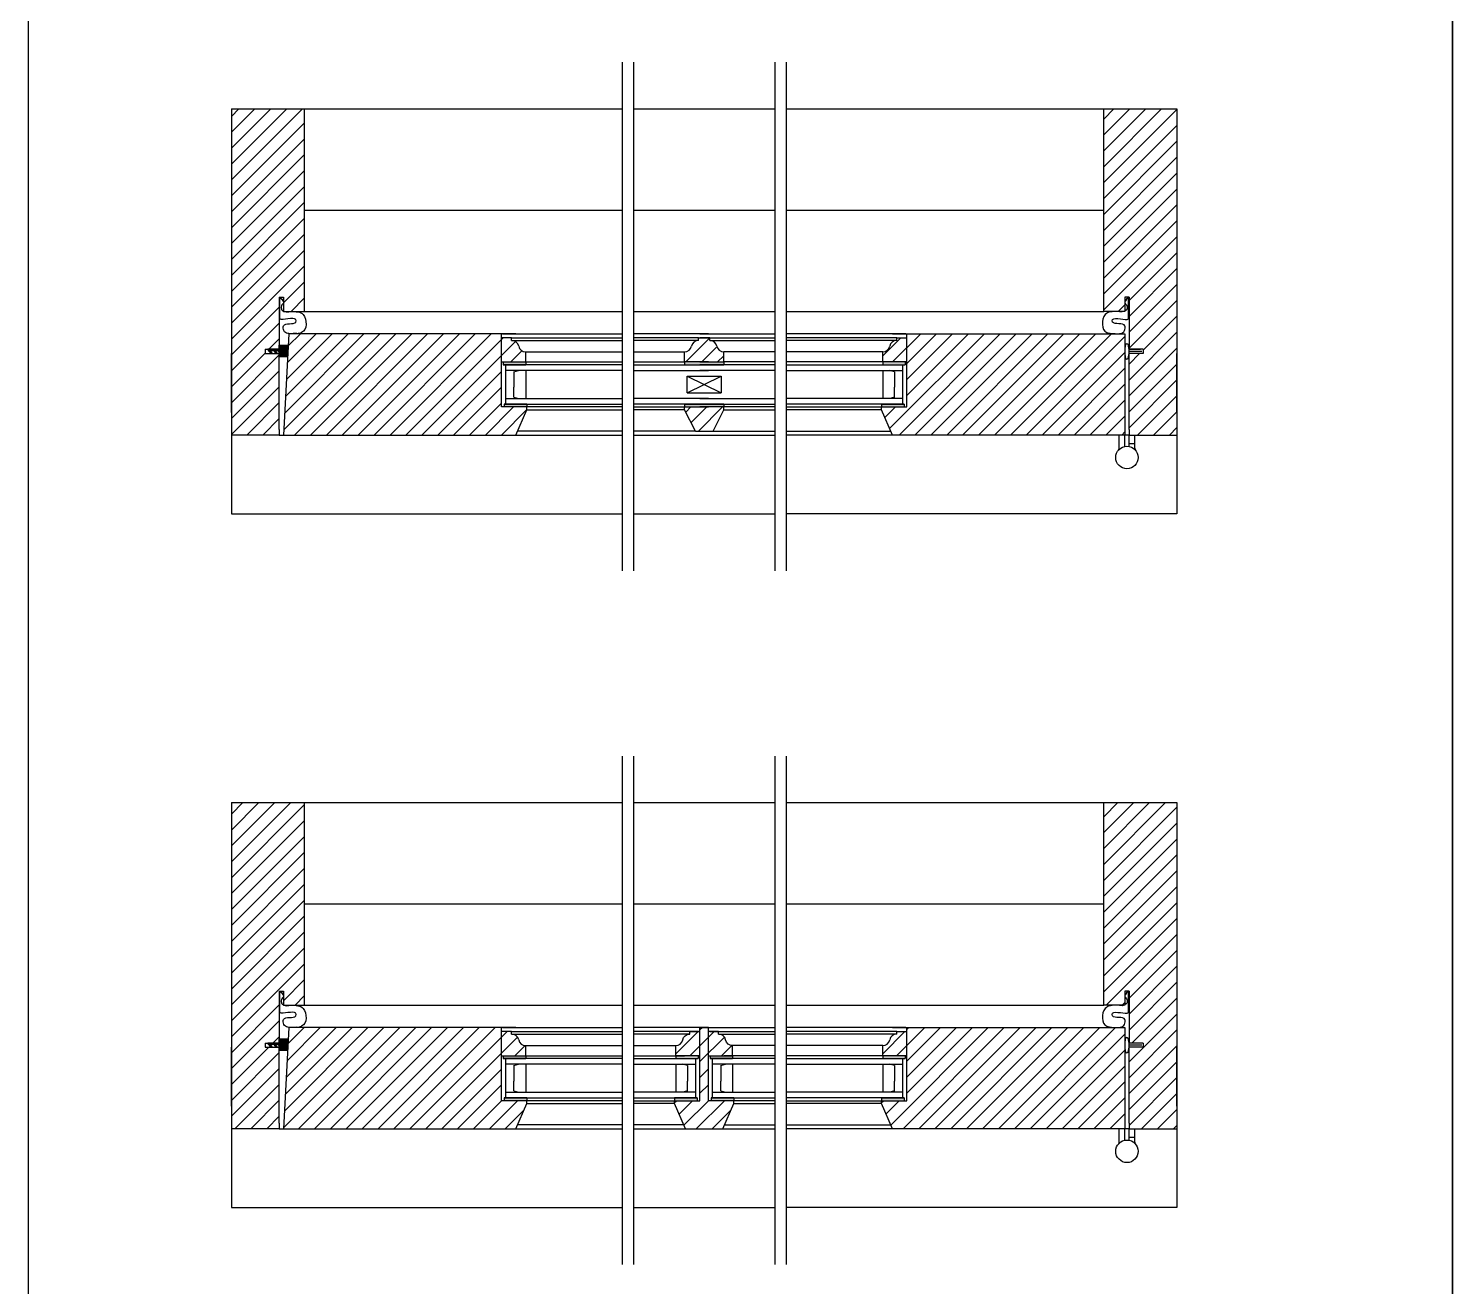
# Model space of a CAD drawing. Header units: inches. Extents: x 1985 to 11287, y 379 to 4336.
# Drawn here: x 7654.1 to 7685.75, y 4145.85 to 4173.81 of the extents above; entities that cross this region are included whole.
import ezdxf

# ---------------------------------------------------------------- set-up
doc = ezdxf.new("R2010")
doc.units = ezdxf.units.IN
doc.header["$MEASUREMENT"] = 0
for name, color, linetype in [('glass 99', 6, 'CONTINUOUS'), ('glazing tape 99', 7, 'CONTINUOUS'), ('hardware 99', 94, 'CONTINUOUS'), ('hatch 99', 1, 'CONTINUOUS'), ('separation 99', 3, 'CONTINUOUS'), ('weatherstripping 99', 5, 'CONTINUOUS'), ('wood detail 99', 7, 'CONTINUOUS')]:
    doc.layers.add(name, color=color, linetype=linetype)
pattern_1 = [(45, (3406.83658, -266.59474), (-0.176776695, 0.176776695), [])]
pattern_2 = [(45, (3374.86246, -262.81178), (-0.176776695, 0.176776695), [])]

msp = doc.modelspace()

# ---------------------------------------------------------------- hatches: boundary and pattern name
at = {"layer": 'glazing tape 99'}
h = msp.add_hatch(color=7, dxfattribs=at)
h.paths.add_polyline_path([(7665.153031, 4166.400045), (7664.653031, 4166.400045), (7664.653031, 4166.337545), (7665.153031, 4166.337545)])
h.paths.add_polyline_path([(7665.176531, 4165.462545), (7664.676531, 4165.462545), (7664.676531, 4165.400045), (7665.176531, 4165.400045)])
h.paths.add_polyline_path([(7669.557471, 4165.462545), (7669.021756, 4165.462545), (7668.682471, 4165.462545), (7668.682471, 4165.400045), (7669.218185, 4165.400045), (7669.557471, 4165.400045)])
h.paths.add_polyline_path([(7669.557471, 4166.400045), (7669.021756, 4166.400045), (7668.682471, 4166.400045), (7668.682471, 4166.337545), (7669.218185, 4166.337545), (7669.557471, 4166.337545)])
h = msp.add_hatch(color=7, dxfattribs=at)
h.paths.add_polyline_path([(7673.58691, 4166.400045), (7673.08691, 4166.400045), (7673.08691, 4166.337545), (7673.58691, 4166.337545)])
h.paths.add_polyline_path([(7673.56341, 4165.462545), (7673.06341, 4165.462545), (7673.06341, 4165.400045), (7673.56341, 4165.400045)])
h = msp.add_hatch(color=7, dxfattribs=at)
h.paths.add_polyline_path([(7665.153031, 4150.980296), (7664.653031, 4150.980296), (7664.653031, 4150.917796), (7665.153031, 4150.917796)])
h.paths.add_polyline_path([(7665.176531, 4150.042796), (7664.676531, 4150.042796), (7664.676531, 4149.980296), (7665.176531, 4149.980296)])
h = msp.add_hatch(color=7, dxfattribs=at)
h.paths.add_polyline_path([(7668.987221, 4150.980296), (7668.487221, 4150.980296), (7668.487221, 4150.917796), (7668.987221, 4150.917796)])
h.paths.add_polyline_path([(7668.963721, 4150.042796), (7668.463721, 4150.042796), (7668.463721, 4149.980296), (7668.963721, 4149.980296)])
h.paths.add_polyline_path([(7669.752721, 4150.980296), (7669.252721, 4150.980296), (7669.252721, 4150.917796), (7669.752721, 4150.917796)])
h.paths.add_polyline_path([(7669.776221, 4150.042796), (7669.276221, 4150.042796), (7669.276221, 4149.980296), (7669.776221, 4149.980296)])
h = msp.add_hatch(color=7, dxfattribs=at)
h.paths.add_polyline_path([(7673.58691, 4150.980296), (7673.08691, 4150.980296), (7673.08691, 4150.917796), (7673.58691, 4150.917796)])
h.paths.add_polyline_path([(7673.56341, 4150.042796), (7673.06341, 4150.042796), (7673.06341, 4149.980296), (7673.56341, 4149.980296)])
at = {"layer": 'hatch 99'}
h = msp.add_hatch(dxfattribs=at)
h.set_pattern_fill('ANSI31', color=256, scale=2, style=0)
h.set_pattern_definition(pattern_1)
h.paths.add_polyline_path([(7660.239047, 4172.025045), (7658.614047, 4172.025045), (7658.614047, 4164.775045), (7659.586737, 4164.775045), (7659.676558, 4164.775045), (7659.676558, 4164.900057), (7659.676558, 4166.587557), (7659.364058, 4166.587557), (7659.364058, 4166.681557), (7659.676558, 4166.681557), (7659.676558, 4167.83752), (7659.770216, 4167.83752), (7659.770216, 4167.525057), (7660.239047, 4167.525057)])
h = msp.add_hatch(dxfattribs=at)
h.set_pattern_fill('ANSI31', color=256, scale=2, style=0)
h.set_pattern_definition(pattern_1)
h.paths.add_polyline_path([(7679.625895, 4172.025045), (7678.000895, 4172.025045), (7678.000895, 4167.525057), (7678.469725, 4167.525057), (7678.469725, 4167.83752), (7678.563387, 4167.83752), (7678.563387, 4166.681557), (7678.875884, 4166.681557), (7678.875884, 4166.587557), (7678.563387, 4166.587557), (7678.563384, 4164.900057), (7678.563384, 4164.775045), (7678.563387, 4164.775045), (7679.625895, 4164.775045)])
h = msp.add_hatch(dxfattribs=at)
h.set_pattern_fill('ANSI31', color=256, scale=2, style=0)
h.set_pattern_definition(pattern_1)
h.paths.add_polyline_path([(7664.614017, 4166.400045), (7665.153031, 4166.400045), (7665.153031, 4166.626545, -0.375199902), (7664.996781, 4166.751545, 0.375199902), (7664.840531, 4166.876545), (7664.840531, 4166.939045), (7664.614017, 4166.939045)], flags=17)
h.paths.add_polyline_path([(7659.888202, 4167.025045), (7659.770285, 4164.775045), (7664.93546, 4164.775045), (7665.176531, 4165.337545), (7665.176531, 4165.400045), (7664.614017, 4165.400045), (7664.614017, 4167.025045)])
h = msp.add_hatch(dxfattribs=at)
h.set_pattern_fill('ANSI31', color=256, scale=2, style=0)
h.set_pattern_definition(pattern_1)
h.paths.add_polyline_path([(7669.401221, 4166.751545, 0.350781059), (7669.258093, 4166.876545), (7669.244971, 4166.876545), (7669.244971, 4166.939045), (7669.021756, 4166.939045), (7668.994971, 4166.939045), (7668.994971, 4166.876545), (7668.981849, 4166.876545, 0.350781059), (7668.838721, 4166.751545, -0.375199902), (7668.682471, 4166.626545), (7668.682471, 4166.400045), (7669.218185, 4166.400045), (7669.557471, 4166.400045), (7669.557471, 4166.626545, -0.375199902)])
h = msp.add_hatch(dxfattribs=at)
h.set_pattern_fill('ANSI31', color=256, scale=2, style=0)
h.set_pattern_definition(pattern_1)
h.paths.add_polyline_path([(7673.625924, 4166.400045), (7673.625924, 4166.939045), (7673.39941, 4166.939045), (7673.39941, 4166.876545), (7673.386288, 4166.876545, 0.350781059), (7673.24316, 4166.751545, -0.375199902), (7673.08691, 4166.626545), (7673.08691, 4166.400045)], flags=17)
h.paths.add_polyline_path([(7673.625924, 4167.025045), (7673.625924, 4165.400045), (7673.06341, 4165.400045), (7673.06341, 4165.337545), (7673.304481, 4164.775045), (7678.469661, 4164.775045), (7678.469661, 4167.025045)])
h = msp.add_hatch(dxfattribs=at)
h.set_pattern_fill('ANSI31', color=1, scale=2, style=0)
h.set_pattern_definition([(45, (6404.93684, 5227.54177), (-0.176776695, 0.176776695), [])])
h.paths.add_polyline_path([(7669.316399, 4164.861045), (7669.557471, 4165.337545), (7669.557471, 4165.400045), (7669.021756, 4165.400045), (7668.682471, 4165.400045), (7668.682471, 4165.337545), (7668.923542, 4164.861045)])
h = msp.add_hatch(dxfattribs=at)
h.set_pattern_fill('ANSI31', color=256, scale=2, style=0)
h.set_pattern_definition(pattern_2)
h.paths.add_polyline_path([(7658.614047, 4149.355296), (7659.676558, 4149.355296), (7659.676558, 4149.480308), (7659.676558, 4151.167808), (7659.364058, 4151.167808), (7659.364058, 4151.261808), (7659.676558, 4151.261808), (7659.676558, 4152.417772), (7659.770216, 4152.417772), (7659.770216, 4152.105308), (7660.239047, 4152.105308), (7660.239047, 4156.605296), (7658.614047, 4156.605296)])
h = msp.add_hatch(dxfattribs=at)
h.set_pattern_fill('ANSI31', color=256, scale=2, style=0)
h.set_pattern_definition(pattern_2)
h.paths.add_polyline_path([(7678.000895, 4152.105308), (7678.469725, 4152.105308), (7678.469725, 4152.417772), (7678.563387, 4152.417772), (7678.563387, 4151.261808), (7678.875884, 4151.261808), (7678.875884, 4151.167808), (7678.563387, 4151.167808), (7678.563384, 4149.480308), (7678.563384, 4149.355296), (7679.625895, 4149.355296), (7679.625895, 4156.605296), (7678.000895, 4156.605296)])
h = msp.add_hatch(dxfattribs=at)
h.set_pattern_fill('ANSI31', color=256, scale=2, style=0)
h.set_pattern_definition(pattern_2)
h.paths.add_polyline_path([(7659.888202, 4151.605296), (7659.770285, 4149.355296), (7664.93546, 4149.355296), (7665.176531, 4149.917796), (7665.176531, 4149.980296), (7664.614017, 4149.980296), (7664.614017, 4151.605296)])
h.paths.add_polyline_path([(7664.614017, 4150.980296), (7665.153031, 4150.980296), (7665.153031, 4151.206796, -0.375199902), (7664.996781, 4151.331796, 0.375199902), (7664.840531, 4151.456796), (7664.840531, 4151.519296), (7664.614017, 4151.519296)], flags=17)
h = msp.add_hatch(dxfattribs=at)
h.set_pattern_fill('ANSI31', color=256, scale=2, style=0)
h.set_pattern_definition(pattern_2)
h.paths.add_polyline_path([(7669.776221, 4149.917796), (7669.776221, 4149.980296), (7669.557471, 4149.980296), (7669.213706, 4149.980296), (7669.213706, 4151.605296), (7669.026235, 4151.605296), (7669.026235, 4149.980296), (7668.463721, 4149.980296), (7668.463721, 4149.917796), (7668.704792, 4149.355296), (7669.535149, 4149.355296)])
h.paths.add_polyline_path([(7669.026235, 4151.519296), (7668.799721, 4151.519296), (7668.799721, 4151.456796), (7668.786599, 4151.456796, 0.35078106), (7668.643471, 4151.331796, -0.350781059), (7668.500343, 4151.206796), (7668.487221, 4151.206796), (7668.487221, 4150.980296), (7668.682471, 4150.980296), (7669.026235, 4150.980296)], flags=17)
h.paths.add_polyline_path([(7669.596471, 4151.331796, 0.375199902), (7669.440221, 4151.456796), (7669.440221, 4151.519296), (7669.213706, 4151.519296), (7669.213706, 4150.980296), (7669.752721, 4150.980296), (7669.752721, 4151.206796, -0.375199902)], flags=17)
h = msp.add_hatch(dxfattribs=at)
h.set_pattern_fill('ANSI31', color=256, scale=2, style=0)
h.set_pattern_definition(pattern_2)
h.paths.add_polyline_path([(7678.469661, 4149.355296), (7678.469661, 4151.605296), (7673.625924, 4151.605296), (7673.625924, 4149.980296), (7673.06341, 4149.980296), (7673.06341, 4149.917796), (7673.304481, 4149.355296)])
h.paths.add_polyline_path([(7673.625924, 4151.519296), (7673.39941, 4151.519296), (7673.39941, 4151.456796), (7673.386288, 4151.456796, 0.350781059), (7673.24316, 4151.331796, -0.350781059), (7673.100032, 4151.206796), (7673.08691, 4151.206796), (7673.08691, 4150.980296), (7673.625924, 4150.980296)], flags=17)
at = {"layer": 'weatherstripping 99', "lineweight": 30}
for points in [[(7659.707558, 4166.525057), (7659.676585, 4166.525057), (7659.676566, 4166.620578), (7659.642976, 4166.650305), (7659.583183, 4166.650305), (7659.626719, 4166.588056), (7659.598422, 4166.588056), (7659.554886, 4166.650305), (7659.475997, 4166.650305), (7659.519533, 4166.588057), (7659.491236, 4166.588057), (7659.424712, 4166.666805), (7659.424712, 4166.681557), (7659.676554, 4166.681557), (7659.676536, 4166.775057), (7659.707558, 4166.775057)], [(7659.707554, 4151.105308), (7659.676581, 4151.105308), (7659.676563, 4151.200829), (7659.642973, 4151.230556), (7659.583179, 4151.230556), (7659.626715, 4151.168308), (7659.598418, 4151.168308), (7659.554882, 4151.230556), (7659.475994, 4151.230556), (7659.51953, 4151.168308), (7659.491233, 4151.168308), (7659.424708, 4151.247056), (7659.424708, 4151.261809), (7659.676551, 4151.261809), (7659.676532, 4151.355308), (7659.707554, 4151.355308)]]:
    msp.add_hatch(color=5, dxfattribs=at).paths.add_polyline_path(points)
h = msp.add_hatch(dxfattribs=at)
h.set_pattern_fill('ANSI36', color=5, scale=0.125, angle=315, style=0)
h.set_pattern_definition([(0, (7847.499967, 5756.747008), (0.02734375, -0.015625), [0.0390625, -0.0078125, 0, -0.0078125])])
h.paths.add_polyline_path([(7659.861998, 4166.525057), (7659.707558, 4166.525057), (7659.707558, 4166.775057), (7659.8751, 4166.775057)])
h = msp.add_hatch(dxfattribs=at)
h.set_pattern_fill('ANSI36', color=5, scale=0.125, angle=315, style=0)
h.set_pattern_definition([(0, (7847.499964, 5741.32726), (0.02734375, -0.015625), [0.0390625, -0.0078125, 0, -0.0078125])])
h.paths.add_polyline_path([(7659.861994, 4151.105308), (7659.707554, 4151.105308), (7659.707554, 4151.355308), (7659.875096, 4151.355308)])

# ---------------------------------------------------------------- linework, layer by layer
at = {"layer": 'glass 99', "color": 6}
for p, q in [((7667.296806, 4166.337545), (7664.653031, 4166.337545)), ((7664.707717, 4165.462545), (7664.707717, 4166.337545)), ((7667.296806, 4166.212545), (7664.707717, 4166.212545)), ((7664.888651, 4166.182553), (7664.996434, 4166.212545)), ((7665.153031, 4166.212545), (7665.153031, 4165.587545)), ((7667.546806, 4166.337545), (7669.218185, 4166.337545)), ((7667.546806, 4166.212545), (7669.218185, 4166.212545)), ((7670.693135, 4166.337545), (7669.021756, 4166.337545)), ((7670.693135, 4166.212545), (7669.021756, 4166.212545)), ((7670.943135, 4166.337545), (7673.58691, 4166.337545)), ((7670.943135, 4166.212545), (7673.532224, 4166.212545)), ((7673.08691, 4166.212545), (7673.08691, 4165.587545)), ((7673.35129, 4166.182553), (7673.243508, 4166.212545)), ((7673.532224, 4165.462545), (7673.532224, 4166.337545)), ((7664.888651, 4166.182553), (7664.888651, 4165.837545)), ((7668.744971, 4165.712545), (7668.744971, 4166.087545)), ((7668.744971, 4166.087545), (7669.494971, 4166.087545)), ((7668.744971, 4165.712545), (7669.494971, 4166.087545)), ((7668.744971, 4166.087545), (7669.494971, 4165.712545)), ((7669.494971, 4166.087545), (7669.494971, 4165.712545)), ((7673.35129, 4166.182553), (7673.35129, 4165.837545)), ((7664.707717, 4165.587545), (7667.296806, 4165.587545)), ((7664.888651, 4165.617536), (7664.888651, 4165.837545)), ((7664.888651, 4165.617536), (7664.996434, 4165.587545)), ((7669.218185, 4165.587545), (7667.546806, 4165.587545)), ((7668.744971, 4165.712545), (7669.494971, 4165.712545)), ((7669.021756, 4165.587545), (7670.693135, 4165.587545)), ((7673.532224, 4165.587545), (7670.943135, 4165.587545)), ((7673.35129, 4165.617536), (7673.243508, 4165.587545)), ((7673.35129, 4165.617536), (7673.35129, 4165.837545)), ((7664.676531, 4165.462545), (7667.296806, 4165.462545)), ((7669.218185, 4165.462545), (7667.546806, 4165.462545)), ((7669.021756, 4165.462545), (7670.693135, 4165.462545)), ((7673.56341, 4165.462545), (7670.943135, 4165.462545)), ((7667.296806, 4150.917796), (7664.653031, 4150.917796)), ((7664.707717, 4150.042796), (7664.707717, 4150.917796)), ((7667.296806, 4150.792796), (7664.707717, 4150.792796)), ((7664.888651, 4150.762805), (7664.996434, 4150.792796)), ((7664.888651, 4150.762805), (7664.888651, 4150.417796)), ((7665.153031, 4150.792796), (7665.153031, 4150.167796)), ((7667.546806, 4150.917796), (7668.987221, 4150.917796)), ((7667.546806, 4150.792796), (7668.932535, 4150.792796)), ((7668.487221, 4150.792796), (7668.487221, 4150.167796)), ((7668.751601, 4150.762805), (7668.643818, 4150.792796)), ((7668.751601, 4150.762805), (7668.751601, 4150.417796)), ((7668.932535, 4150.042796), (7668.932535, 4150.917796)), ((7670.693135, 4150.917796), (7669.252721, 4150.917796)), ((7669.307406, 4150.042796), (7669.307406, 4150.917796)), ((7670.693135, 4150.792796), (7669.307406, 4150.792796)), ((7669.488341, 4150.762805), (7669.596123, 4150.792796)), ((7669.488341, 4150.762805), (7669.488341, 4150.417796)), ((7669.752721, 4150.792796), (7669.752721, 4150.167796)), ((7670.943135, 4150.917796), (7673.58691, 4150.917796)), ((7670.943135, 4150.792796), (7673.532224, 4150.792796)), ((7673.08691, 4150.792796), (7673.08691, 4150.167796)), ((7673.35129, 4150.762805), (7673.243508, 4150.792796)), ((7673.35129, 4150.762805), (7673.35129, 4150.417796)), ((7673.532224, 4150.042796), (7673.532224, 4150.917796)), ((7664.888651, 4150.197788), (7664.888651, 4150.417796)), ((7668.751601, 4150.197788), (7668.751601, 4150.417796)), ((7669.488341, 4150.197788), (7669.488341, 4150.417796)), ((7673.35129, 4150.197788), (7673.35129, 4150.417796)), ((7664.707717, 4150.167796), (7667.296806, 4150.167796)), ((7664.888651, 4150.197788), (7664.996434, 4150.167796)), ((7668.932535, 4150.167796), (7667.546806, 4150.167796)), ((7668.751601, 4150.197788), (7668.643818, 4150.167796)), ((7669.307406, 4150.167796), (7670.693135, 4150.167796)), ((7669.488341, 4150.197788), (7669.596123, 4150.167796)), ((7673.532224, 4150.167796), (7670.943135, 4150.167796)), ((7673.35129, 4150.197788), (7673.243508, 4150.167796)), ((7664.676531, 4150.042796), (7667.296806, 4150.042796)), ((7667.546806, 4150.042796), (7668.963721, 4150.042796)), ((7669.276221, 4150.042796), (7670.693135, 4150.042796)), ((7673.56341, 4150.042796), (7670.943135, 4150.042796))]:
    msp.add_line(p, q, dxfattribs=at)
at = {"layer": 'glazing tape 99', "color": 7}
for p, q in [((7664.653031, 4166.400045), (7664.653031, 4166.337545)), ((7664.653031, 4166.337545), (7665.153031, 4166.337545)), ((7665.153031, 4166.400045), (7665.153031, 4166.337545)), ((7668.682471, 4166.337545), (7669.557471, 4166.337545)), ((7673.08691, 4166.400045), (7673.08691, 4166.337545)), ((7673.08691, 4166.337545), (7673.58691, 4166.337545)), ((7673.58691, 4166.400045), (7673.58691, 4166.337545)), ((7664.653031, 4150.980296), (7664.653031, 4150.917796)), ((7664.653031, 4150.917796), (7665.153031, 4150.917796)), ((7665.153031, 4150.980296), (7665.153031, 4150.917796)), ((7668.487221, 4150.917796), (7668.987221, 4150.917796)), ((7669.252721, 4150.917796), (7669.752721, 4150.917796)), ((7673.08691, 4150.980296), (7673.08691, 4150.917796)), ((7673.08691, 4150.917796), (7673.58691, 4150.917796)), ((7673.58691, 4150.980296), (7673.58691, 4150.917796)), ((7668.963721, 4150.042796), (7668.463721, 4150.042796)), ((7669.776221, 4150.042796), (7669.276221, 4150.042796))]:
    msp.add_line(p, q, dxfattribs=at)
at = {"layer": 'glazing tape 99'}
for p, q in [((7668.682471, 4166.400045), (7668.682471, 4166.337545)), ((7669.557471, 4166.400045), (7669.557471, 4166.337545)), ((7664.676531, 4165.462545), (7664.676531, 4165.400045)), ((7665.176531, 4165.462545), (7664.676531, 4165.462545)), ((7665.176531, 4165.462545), (7665.176531, 4165.400045)), ((7668.682471, 4165.462545), (7668.682471, 4165.400045)), ((7668.682471, 4165.462545), (7669.218185, 4165.462545)), ((7669.557471, 4165.462545), (7669.021756, 4165.462545)), ((7669.557471, 4165.462545), (7669.557471, 4165.400045)), ((7673.06341, 4165.462545), (7673.06341, 4165.400045)), ((7673.06341, 4165.462545), (7673.56341, 4165.462545)), ((7673.56341, 4165.462545), (7673.56341, 4165.400045)), ((7668.487221, 4150.980296), (7668.487221, 4150.917796)), ((7668.987221, 4150.980296), (7668.987221, 4150.917796)), ((7669.252721, 4150.980296), (7669.252721, 4150.917796)), ((7669.752721, 4150.980296), (7669.752721, 4150.917796)), ((7665.176531, 4150.042796), (7664.676531, 4150.042796)), ((7664.676531, 4150.042796), (7664.676531, 4149.980296)), ((7665.176531, 4150.042796), (7665.176531, 4149.980296)), ((7668.463721, 4150.042796), (7668.463721, 4149.980296)), ((7668.963721, 4150.042796), (7668.963721, 4149.980296)), ((7669.276221, 4150.042796), (7669.276221, 4149.980296)), ((7669.776221, 4150.042796), (7669.776221, 4149.980296)), ((7673.06341, 4150.042796), (7673.56341, 4150.042796)), ((7673.06341, 4150.042796), (7673.06341, 4149.980296)), ((7673.56341, 4150.042796), (7673.56341, 4149.980296))]:
    msp.add_line(p, q, dxfattribs=at)
at = {"layer": 'hardware 99', "color": 94}
for p, q in [((7678.344661, 4164.481757), (7678.344661, 4164.775045)), ((7678.469661, 4164.520613), (7678.469661, 4164.775045)), ((7678.563387, 4164.520613), (7678.563387, 4164.775045)), ((7678.688387, 4164.481757), (7678.688387, 4164.775045)), ((7678.563387, 4164.587545), (7678.688387, 4164.587545)), ((7678.344657, 4149.062009), (7678.344657, 4149.355296)), ((7678.469657, 4149.100865), (7678.469657, 4149.355296)), ((7678.563384, 4149.100865), (7678.563384, 4149.355296)), ((7678.563384, 4149.167796), (7678.688384, 4149.167796)), ((7678.688384, 4149.062009), (7678.688384, 4149.355296))]:
    msp.add_line(p, q, dxfattribs=at)
for centre in [(7678.516524, 4164.275045), (7678.51652, 4148.855296)]:
    msp.add_circle(centre, 0.25, dxfattribs=at)
for centre, start, end in [((7678.282161, 4164.481757), 318.5871237, 0), ((7678.750887, 4164.481757), 180, 221.4128763), ((7678.282157, 4149.062009), 318.5871237, 0), ((7678.750884, 4149.062009), 180, 221.4128763)]:
    msp.add_arc(centre, 0.0625, start, end, dxfattribs=at)
at = {"layer": 'separation 99'}
for p, q in [((7685.752407, 3811.814787), (7685.752407, 4301.200203)), ((7654.101551, 4127.243757), (7654.101551, 4178.798213)), ((7685.752407, 4178.798213), (7685.752407, 4067.153526))]:
    msp.add_line(p, q, dxfattribs=at)
at = {"layer": 'weatherstripping 99', "color": 5, "lineweight": 30}
for p, q in [((7659.687518, 4167.35823), (7659.687518, 4167.832016)), ((7678.552424, 4167.35823), (7678.552424, 4167.832016)), ((7659.424712, 4166.666805), (7659.424712, 4166.681557)), ((7659.676554, 4166.681557), (7659.424712, 4166.681557)), ((7659.424712, 4166.681557), (7659.424712, 4166.666805)), ((7659.424712, 4166.666805), (7659.491236, 4166.588057)), ((7659.554886, 4166.650305), (7659.475997, 4166.650305)), ((7659.475997, 4166.650305), (7659.519533, 4166.588057)), ((7659.491236, 4166.588057), (7659.519533, 4166.588057)), ((7659.554886, 4166.650305), (7659.598422, 4166.588056)), ((7659.583183, 4166.650305), (7659.626719, 4166.588056)), ((7659.642976, 4166.650305), (7659.583183, 4166.650305)), ((7659.598422, 4166.588056), (7659.626719, 4166.588056)), ((7659.676566, 4166.620578), (7659.642976, 4166.650305)), ((7659.676536, 4166.775057), (7659.8751, 4166.775057)), ((7659.676554, 4166.681557), (7659.676536, 4166.775057)), ((7659.676585, 4166.525057), (7659.676566, 4166.620578)), ((7659.676585, 4166.525057), (7659.861998, 4166.525057)), ((7659.707558, 4166.775057), (7659.707558, 4166.525057)), ((7659.8751, 4166.775057), (7659.861998, 4166.525057)), ((7678.84648, 4166.634557), (7678.56523, 4166.634557)), ((7659.687514, 4151.938481), (7659.687514, 4152.412268)), ((7678.55242, 4151.938481), (7678.55242, 4152.412268)), ((7659.676532, 4151.355308), (7659.875096, 4151.355308)), ((7659.676551, 4151.261809), (7659.676532, 4151.355308)), ((7659.707554, 4151.355308), (7659.707554, 4151.105308)), ((7659.875096, 4151.355308), (7659.861994, 4151.105308)), ((7659.676551, 4151.261809), (7659.424708, 4151.261809)), ((7659.424708, 4151.261809), (7659.424708, 4151.247056)), ((7659.424708, 4151.247056), (7659.424708, 4151.261808)), ((7659.424708, 4151.247056), (7659.491233, 4151.168308)), ((7659.554882, 4151.230556), (7659.475994, 4151.230556)), ((7659.475994, 4151.230556), (7659.51953, 4151.168308)), ((7659.491233, 4151.168308), (7659.51953, 4151.168308)), ((7659.554882, 4151.230556), (7659.598418, 4151.168308)), ((7659.583179, 4151.230556), (7659.626715, 4151.168308)), ((7659.642973, 4151.230556), (7659.583179, 4151.230556)), ((7659.598418, 4151.168308), (7659.626715, 4151.168308)), ((7659.676563, 4151.200829), (7659.642973, 4151.230556)), ((7659.676581, 4151.105308), (7659.676563, 4151.200829)), ((7659.676581, 4151.105308), (7659.861994, 4151.105308)), ((7678.846476, 4151.214808), (7678.565226, 4151.214808))]:
    msp.add_line(p, q, dxfattribs=at)
at = {"layer": 'weatherstripping 99'}
for p, q in [((7678.56523, 4166.587557), (7678.56523, 4166.681556)), ((7678.565226, 4151.167808), (7678.565226, 4151.261808))]:
    msp.add_line(p, q, dxfattribs=at)
at = {"layer": 'weatherstripping 99', "color": 5, "lineweight": 30}
for centre, radius, start, end in [((7660.070818, 4167.308103), 0.272391, 269.6632674, 291.8468492), ((7678.169123, 4167.308103), 0.272391, 248.1531508, 270.3367326), ((7679.961814, 4166.634556), 1.490314, 175.5422349, 184.4577499), ((7678.512648, 4166.764728), 0.039346, 44.907848, 201.3716701), ((7678.048191, 4166.634554), 0.517039, 342.2128755, 17.788024), ((7678.512648, 4166.504385), 0.039346, 158.6283121, 315.0921252), ((7660.070815, 4151.888355), 0.272391, 269.6632674, 291.8468492), ((7678.169119, 4151.888355), 0.272391, 248.1531508, 270.3367326), ((7679.96181, 4151.214808), 1.490314, 175.5422349, 184.4577499), ((7678.512644, 4151.34498), 0.039346, 44.907848, 201.3716701), ((7678.048187, 4151.214806), 0.517039, 342.2128755, 17.788024), ((7678.512644, 4151.084637), 0.039346, 158.6283121, 315.0921252)]:
    msp.add_arc(centre, radius, start, end, dxfattribs=at)
for points, knots in [([(7659.687518, 4167.832016), (7659.757558, 4167.7878), (7659.794717, 4167.698347), (7659.703926, 4167.655249), (7659.743664, 4167.491165), (7659.871587, 4167.508803), (7659.943473, 4167.52338)], [0.0027567057, 0.0027567057, 0.0027567057, 0.0027567057, 0.1724869609, 0.2817822642, 0.3371391511, 0.4968128609, 0.4968128609, 0.4968128609, 0.4968128609]), ([(7678.552424, 4167.832016), (7678.482383, 4167.7878), (7678.445224, 4167.698347), (7678.536015, 4167.655249), (7678.496277, 4167.491165), (7678.368355, 4167.508803), (7678.296469, 4167.52338)], [0.0027567057, 0.0027567057, 0.0027567057, 0.0027567057, 0.1724869609, 0.2817822642, 0.3371391511, 0.4968128609, 0.4968128609, 0.4968128609, 0.4968128609]), ([(7659.943473, 4167.52338), (7660.043708, 4167.519959), (7660.293146, 4167.520179), (7660.299704, 4167.106704), (7660.172183, 4167.055275)], [0, 0, 0, 0, 0.2460489598, 0.6041502785, 0.6041502785, 0.6041502785, 0.6041502785]), ([(7678.296469, 4167.52338), (7678.196233, 4167.519959), (7677.946795, 4167.520179), (7677.940238, 4167.106704), (7678.067759, 4167.055275)], [0, 0, 0, 0, 0.2460489598, 0.6041502785, 0.6041502785, 0.6041502785, 0.6041502785]), ([(7660.069218, 4167.035717), (7659.932209, 4167.024641), (7659.837926, 4167.031338), (7659.775623, 4167.07508), (7659.730614, 4167.303359), (7660.053574, 4167.207426), (7660.055212, 4167.432266), (7659.74346, 4167.309853), (7659.687518, 4167.35823)], [0, 0, 0, 0, 0.083614321, 0.208464293, 0.316031641, 0.607589822, 0.683535209, 1.009413891, 1.009413891, 1.009413891, 1.009413891]), ([(7678.170724, 4167.035717), (7678.307733, 4167.024641), (7678.402015, 4167.031338), (7678.464318, 4167.07508), (7678.509328, 4167.303359), (7678.186367, 4167.207426), (7678.18473, 4167.432266), (7678.496481, 4167.309853), (7678.552424, 4167.35823)], [0, 0, 0, 0, 0.083614321, 0.208464293, 0.316031641, 0.607589822, 0.683535209, 1.009413891, 1.009413891, 1.009413891, 1.009413891]), ([(7659.687514, 4152.412268), (7659.757555, 4152.368052), (7659.794714, 4152.278599), (7659.703923, 4152.2355), (7659.743661, 4152.071417), (7659.871583, 4152.089055), (7659.943469, 4152.103632)], [0.0027567057, 0.0027567057, 0.0027567057, 0.0027567057, 0.1724869609, 0.2817822642, 0.3371391511, 0.4968128609, 0.4968128609, 0.4968128609, 0.4968128609]), ([(7678.55242, 4152.412268), (7678.48238, 4152.368052), (7678.445221, 4152.278599), (7678.536012, 4152.2355), (7678.496274, 4152.071417), (7678.368351, 4152.089055), (7678.296465, 4152.103632)], [0.0027567057, 0.0027567057, 0.0027567057, 0.0027567057, 0.1724869609, 0.2817822642, 0.3371391511, 0.4968128609, 0.4968128609, 0.4968128609, 0.4968128609]), ([(7660.069214, 4151.615968), (7659.932205, 4151.604893), (7659.837922, 4151.61159), (7659.775619, 4151.655332), (7659.73061, 4151.883611), (7660.053571, 4151.787678), (7660.055208, 4152.012518), (7659.743457, 4151.890104), (7659.687514, 4151.938481)], [0, 0, 0, 0, 0.083614321, 0.208464293, 0.316031641, 0.607589822, 0.683535209, 1.009413891, 1.009413891, 1.009413891, 1.009413891]), ([(7659.943469, 4152.103632), (7660.043705, 4152.100211), (7660.293142, 4152.100431), (7660.2997, 4151.686956), (7660.172179, 4151.635526)], [0, 0, 0, 0, 0.2460489598, 0.6041502785, 0.6041502785, 0.6041502785, 0.6041502785]), ([(7678.296465, 4152.103632), (7678.196229, 4152.100211), (7677.946792, 4152.100431), (7677.940234, 4151.686956), (7678.067755, 4151.635526)], [0, 0, 0, 0, 0.2460489598, 0.6041502785, 0.6041502785, 0.6041502785, 0.6041502785]), ([(7678.17072, 4151.615968), (7678.307729, 4151.604893), (7678.402012, 4151.61159), (7678.464315, 4151.655332), (7678.509324, 4151.883611), (7678.186363, 4151.787678), (7678.184726, 4152.012518), (7678.496478, 4151.890104), (7678.55242, 4151.938481)], [0, 0, 0, 0, 0.083614321, 0.208464293, 0.316031641, 0.607589822, 0.683535209, 1.009413891, 1.009413891, 1.009413891, 1.009413891])]:
    msp.add_open_spline(points, degree=3, knots=knots, dxfattribs=at)
at = {"layer": 'wood detail 99'}
for p, q in [((7667.296806, 4173.060466), (7667.296806, 4161.758661)), ((7667.546806, 4173.060466), (7667.546806, 4161.758661)), ((7670.693135, 4173.060466), (7670.693135, 4161.758661)), ((7670.943135, 4173.060466), (7670.943135, 4161.758661)), ((7658.614047, 4172.025045), (7660.239047, 4172.025045)), ((7658.614047, 4172.025045), (7667.296806, 4172.025045)), ((7667.546806, 4172.025045), (7670.693135, 4172.025045)), ((7670.943135, 4172.025045), (7679.625895, 4172.025045)), ((7660.239047, 4169.775057), (7667.296806, 4169.775057)), ((7667.546806, 4169.775057), (7670.693135, 4169.775057)), ((7670.943135, 4169.775057), (7678.000895, 4169.775057)), ((7660.239047, 4167.525057), (7667.296806, 4167.525057)), ((7667.546806, 4167.525057), (7670.693135, 4167.525057)), ((7670.943135, 4167.525057), (7678.000895, 4167.525057)), ((7659.888202, 4167.025045), (7659.770285, 4164.775045)), ((7664.640817, 4167.025045), (7667.296806, 4167.025045)), ((7664.840531, 4166.939045), (7667.296806, 4166.939045)), ((7664.840531, 4166.876545), (7667.296806, 4166.876545)), ((7669.218185, 4167.025045), (7667.546806, 4167.025045)), ((7668.994971, 4166.939045), (7667.546806, 4166.939045)), ((7668.994971, 4166.876545), (7667.546806, 4166.876545)), ((7669.021756, 4167.025045), (7670.693135, 4167.025045)), ((7669.244971, 4166.939045), (7670.693135, 4166.939045)), ((7669.244971, 4166.876545), (7670.693135, 4166.876545)), ((7673.599124, 4167.025045), (7670.943135, 4167.025045)), ((7673.39941, 4166.939045), (7670.943135, 4166.939045)), ((7673.39941, 4166.876545), (7670.943135, 4166.876545)), ((7678.469661, 4167.025045), (7678.469661, 4164.775045)), ((7659.364058, 4166.681557), (7659.676554, 4166.681557)), ((7659.364058, 4166.587557), (7659.676554, 4166.587557)), ((7659.676558, 4164.900057), (7659.676558, 4166.587557)), ((7665.153031, 4166.626545), (7667.296806, 4166.626545)), ((7667.546806, 4166.626545), (7668.682471, 4166.626545)), ((7670.693135, 4166.626545), (7669.557471, 4166.626545)), ((7673.08691, 4166.626545), (7670.943135, 4166.626545)), ((7678.563384, 4164.900057), (7678.563387, 4166.587557)), ((7678.875884, 4166.681557), (7678.563387, 4166.681557)), ((7678.875884, 4166.587557), (7678.563387, 4166.587557)), ((7665.153031, 4166.400045), (7667.296806, 4166.400045)), ((7667.546806, 4166.400045), (7668.682471, 4166.400045)), ((7670.693135, 4166.400045), (7669.557471, 4166.400045)), ((7673.08691, 4166.400045), (7670.943135, 4166.400045)), ((7665.176531, 4165.400045), (7664.614017, 4165.400045)), ((7665.176531, 4165.337545), (7665.176531, 4165.400045)), ((7667.296806, 4165.400045), (7665.176531, 4165.400045)), ((7667.546806, 4165.400045), (7668.682471, 4165.400045)), ((7668.682471, 4165.400045), (7669.218185, 4165.400045)), ((7668.682471, 4165.337545), (7668.682471, 4165.400045)), ((7669.557471, 4165.400045), (7669.021756, 4165.400045)), ((7670.693135, 4165.400045), (7669.557471, 4165.400045)), ((7669.557471, 4165.337545), (7669.557471, 4165.400045)), ((7670.943135, 4165.400045), (7673.06341, 4165.400045)), ((7673.06341, 4165.337545), (7673.06341, 4165.400045)), ((7673.06341, 4165.400045), (7673.625924, 4165.400045)), ((7658.614047, 4164.775045), (7658.614047, 4163.025045)), ((7664.93546, 4164.775045), (7667.296806, 4164.775045)), ((7667.546806, 4164.775045), (7670.693135, 4164.775045)), ((7668.923542, 4164.861045), (7669.316399, 4164.861045)), ((7673.304481, 4164.775045), (7670.943135, 4164.775045)), ((7679.625895, 4164.775045), (7679.625895, 4163.025045)), ((7658.614047, 4163.025045), (7667.296806, 4163.025045)), ((7667.546806, 4163.025045), (7670.693135, 4163.025045)), ((7679.625895, 4163.025045), (7670.943135, 4163.025045)), ((7667.296806, 4157.640718), (7667.296806, 4146.338913)), ((7667.546806, 4157.640718), (7667.546806, 4146.338913)), ((7670.693135, 4157.640718), (7670.693135, 4146.338913)), ((7670.943135, 4157.640718), (7670.943135, 4146.338913)), ((7658.614047, 4156.605296), (7667.296806, 4156.605296)), ((7658.614047, 4156.605296), (7660.239047, 4156.605296)), ((7667.546806, 4156.605296), (7670.693135, 4156.605296)), ((7670.943135, 4156.605296), (7679.625895, 4156.605296)), ((7660.239047, 4154.355308), (7667.296806, 4154.355308)), ((7667.546806, 4154.355308), (7670.693135, 4154.355308)), ((7670.943135, 4154.355308), (7678.000895, 4154.355308)), ((7660.239047, 4152.105308), (7667.296806, 4152.105308)), ((7667.546806, 4152.105308), (7670.693135, 4152.105308)), ((7670.943135, 4152.105308), (7678.000895, 4152.105308)), ((7659.888202, 4151.605296), (7659.770285, 4149.355296)), ((7664.640817, 4151.605296), (7667.296806, 4151.605296)), ((7664.840531, 4151.519296), (7667.296806, 4151.519296)), ((7664.840531, 4151.456796), (7667.296806, 4151.456796)), ((7669.218185, 4151.605296), (7667.546806, 4151.605296)), ((7668.994971, 4151.519296), (7667.546806, 4151.519296)), ((7668.799721, 4151.456796), (7667.546806, 4151.456796)), ((7669.021756, 4151.605296), (7670.693135, 4151.605296)), ((7669.244971, 4151.519296), (7670.693135, 4151.519296)), ((7669.440221, 4151.456796), (7670.693135, 4151.456796)), ((7673.599124, 4151.605296), (7670.943135, 4151.605296)), ((7673.39941, 4151.519296), (7670.943135, 4151.519296)), ((7673.39941, 4151.456796), (7670.943135, 4151.456796)), ((7678.469661, 4151.605296), (7678.469661, 4149.355296)), ((7659.364058, 4151.261808), (7659.676554, 4151.261808)), ((7659.364058, 4151.167808), (7659.676554, 4151.167808)), ((7659.676558, 4149.480308), (7659.676558, 4151.167808)), ((7665.153031, 4151.206796), (7667.296806, 4151.206796)), ((7667.546806, 4151.206796), (7668.500343, 4151.206796)), ((7670.693135, 4151.206796), (7669.739599, 4151.206796)), ((7673.08691, 4151.206796), (7670.943135, 4151.206796)), ((7678.563384, 4149.480308), (7678.563387, 4151.167808)), ((7678.875884, 4151.261808), (7678.563387, 4151.261808)), ((7678.875884, 4151.167808), (7678.563387, 4151.167808)), ((7665.153031, 4150.980296), (7667.296806, 4150.980296)), ((7667.546806, 4150.980296), (7668.682471, 4150.980296)), ((7670.693135, 4150.980296), (7669.557471, 4150.980296)), ((7673.08691, 4150.980296), (7670.943135, 4150.980296)), ((7665.176531, 4149.980296), (7664.614017, 4149.980296)), ((7667.296806, 4149.980296), (7665.176531, 4149.980296)), ((7665.176531, 4149.917796), (7665.176531, 4149.980296)), ((7667.546806, 4149.980296), (7668.682471, 4149.980296)), ((7668.463721, 4149.917796), (7668.463721, 4149.980296)), ((7668.463721, 4149.980296), (7669.026235, 4149.980296)), ((7669.776221, 4149.980296), (7669.213706, 4149.980296)), ((7670.693135, 4149.980296), (7669.557471, 4149.980296)), ((7669.776221, 4149.917796), (7669.776221, 4149.980296)), ((7670.943135, 4149.980296), (7673.06341, 4149.980296)), ((7673.06341, 4149.980296), (7673.625924, 4149.980296)), ((7673.06341, 4149.917796), (7673.06341, 4149.980296)), ((7658.614047, 4149.355296), (7658.614047, 4147.605296)), ((7664.93546, 4149.355296), (7667.296806, 4149.355296)), ((7667.546806, 4149.355296), (7670.693135, 4149.355296)), ((7673.304481, 4149.355296), (7670.943135, 4149.355296)), ((7679.625895, 4149.355296), (7679.625895, 4147.605296)), ((7658.614047, 4147.605296), (7667.296806, 4147.605296)), ((7667.546806, 4147.605296), (7670.693135, 4147.605296)), ((7679.625895, 4147.605296), (7670.943135, 4147.605296))]:
    msp.add_line(p, q, dxfattribs=at)
at = {"layer": 'wood detail 99', "color": 0}
for p, q in [((7658.614047, 4172.025045), (7658.614047, 4164.775045)), ((7660.239047, 4167.525057), (7660.239047, 4172.025045)), ((7678.000895, 4167.525057), (7678.000895, 4172.025045)), ((7679.625895, 4172.025045), (7679.625895, 4164.775045)), ((7659.676554, 4167.83752), (7659.770216, 4167.83752)), ((7659.770216, 4167.83752), (7659.770216, 4167.525057)), ((7678.563387, 4167.83752), (7678.469725, 4167.83752)), ((7678.469725, 4167.83752), (7678.469725, 4167.525057)), ((7659.770216, 4167.525057), (7660.239047, 4167.525057)), ((7678.469725, 4167.525057), (7678.000895, 4167.525057)), ((7664.93546, 4167.025045), (7659.888202, 4167.025045)), ((7673.304481, 4167.025045), (7678.469661, 4167.025045)), ((7658.614047, 4165.275045), (7658.614047, 4166.587545)), ((7658.614047, 4165.712545), (7658.614047, 4166.587545)), ((7658.614047, 4165.275045), (7658.614047, 4166.587545)), ((7658.614047, 4165.712545), (7658.614047, 4166.587545)), ((7679.625895, 4165.712545), (7679.625895, 4166.587545)), ((7679.625895, 4165.275045), (7679.625895, 4166.587545)), ((7679.625895, 4165.712545), (7679.625895, 4166.587545)), ((7679.625895, 4165.275045), (7679.625895, 4166.587545)), ((7659.676554, 4164.775045), (7658.614047, 4164.775045)), ((7659.586737, 4164.775045), (7658.614047, 4164.775045)), ((7659.676554, 4164.775045), (7664.93546, 4164.775045)), ((7678.563387, 4164.775045), (7673.304481, 4164.775045)), ((7678.563387, 4164.775045), (7679.625895, 4164.775045)), ((7658.614047, 4156.605296), (7658.614047, 4149.355296)), ((7660.239047, 4152.105308), (7660.239047, 4156.605296)), ((7678.000895, 4152.105308), (7678.000895, 4156.605296)), ((7679.625895, 4156.605296), (7679.625895, 4149.355296)), ((7659.676554, 4152.417772), (7659.770216, 4152.417772)), ((7659.770216, 4152.417772), (7659.770216, 4152.105308)), ((7678.469725, 4152.417772), (7678.469725, 4152.105308)), ((7678.563387, 4152.417772), (7678.469725, 4152.417772)), ((7659.770216, 4152.105308), (7660.239047, 4152.105308)), ((7678.469725, 4152.105308), (7678.000895, 4152.105308)), ((7664.93546, 4151.605296), (7659.888202, 4151.605296)), ((7673.304481, 4151.605296), (7678.469661, 4151.605296)), ((7658.614047, 4150.292796), (7658.614047, 4151.167796)), ((7658.614047, 4149.855296), (7658.614047, 4151.167796)), ((7658.614047, 4150.292796), (7658.614047, 4151.167796)), ((7658.614047, 4149.855296), (7658.614047, 4151.167796)), ((7679.625895, 4149.855296), (7679.625895, 4151.167796)), ((7679.625895, 4150.292796), (7679.625895, 4151.167796)), ((7679.625895, 4149.855296), (7679.625895, 4151.167796)), ((7679.625895, 4150.292796), (7679.625895, 4151.167796)), ((7659.586737, 4149.355296), (7658.614047, 4149.355296)), ((7659.676554, 4149.355296), (7658.614047, 4149.355296)), ((7659.676554, 4149.355296), (7664.93546, 4149.355296)), ((7678.563387, 4149.355296), (7673.304481, 4149.355296)), ((7678.563384, 4149.355296), (7679.625895, 4149.355296))]:
    msp.add_line(p, q, dxfattribs=at)
at = {"layer": 'wood detail 99', "color": 7}
for p, q in [((7659.676558, 4167.837532), (7659.676558, 4166.681556)), ((7678.563387, 4167.837532), (7678.563387, 4166.681557)), ((7664.614017, 4165.400045), (7664.614017, 4167.025045)), ((7664.840531, 4166.939045), (7664.614017, 4166.939045)), ((7664.840531, 4166.876545), (7664.840531, 4166.939045)), ((7668.994971, 4166.939045), (7669.218185, 4166.939045)), ((7668.994971, 4166.876545), (7668.994971, 4166.939045)), ((7669.244971, 4166.939045), (7669.021756, 4166.939045)), ((7669.244971, 4166.876545), (7669.244971, 4166.939045)), ((7673.39941, 4166.876545), (7673.39941, 4166.939045)), ((7673.39941, 4166.939045), (7673.625924, 4166.939045)), ((7673.625924, 4165.400045), (7673.625924, 4167.025045)), ((7659.364058, 4166.681557), (7659.364058, 4166.587557)), ((7659.674712, 4166.681556), (7659.424712, 4166.681557)), ((7665.153031, 4166.400045), (7665.153031, 4166.626545)), ((7668.682471, 4166.400045), (7668.682471, 4166.626545)), ((7669.557471, 4166.400045), (7669.557471, 4166.626545)), ((7673.08691, 4166.400045), (7673.08691, 4166.626545)), ((7678.56523, 4166.681556), (7678.81523, 4166.681557)), ((7678.875884, 4166.681557), (7678.875884, 4166.587557)), ((7664.614017, 4166.400045), (7665.153031, 4166.400045)), ((7669.218185, 4166.400045), (7668.682471, 4166.400045)), ((7669.021756, 4166.400045), (7669.557471, 4166.400045)), ((7673.625924, 4166.400045), (7673.08691, 4166.400045)), ((7664.93546, 4164.775045), (7665.176531, 4165.337545)), ((7665.176531, 4165.337545), (7667.296806, 4165.337545)), ((7668.682471, 4165.337545), (7667.546806, 4165.337545)), ((7668.923542, 4164.861045), (7668.682471, 4165.337545)), ((7669.316399, 4164.861045), (7669.557471, 4165.337545)), ((7669.557471, 4165.337545), (7670.693135, 4165.337545)), ((7673.06341, 4165.337545), (7670.943135, 4165.337545)), ((7673.304481, 4164.775045), (7673.06341, 4165.337545)), ((7659.676558, 4164.900057), (7659.676558, 4164.775057)), ((7667.296806, 4164.861045), (7664.972317, 4164.861045)), ((7668.923542, 4164.861045), (7667.546806, 4164.861045)), ((7669.316399, 4164.861045), (7670.693135, 4164.861045)), ((7670.943135, 4164.861045), (7673.267624, 4164.861045)), ((7678.563384, 4164.900057), (7678.563384, 4164.775057)), ((7659.676558, 4152.417784), (7659.676558, 4151.261808)), ((7678.563387, 4152.417772), (7678.563387, 4151.261808)), ((7664.614017, 4149.980296), (7664.614017, 4151.605296)), ((7664.840531, 4151.519296), (7664.614017, 4151.519296)), ((7664.840531, 4151.456796), (7664.840531, 4151.519296)), ((7669.026235, 4149.980296), (7669.026235, 4151.605296)), ((7669.213706, 4149.980296), (7669.213706, 4151.605296)), ((7673.39941, 4151.519296), (7673.625924, 4151.519296)), ((7673.39941, 4151.456796), (7673.39941, 4151.519296)), ((7673.625924, 4149.980296), (7673.625924, 4151.605296)), ((7659.364058, 4151.261808), (7659.364058, 4151.167808)), ((7659.674712, 4151.261808), (7659.424712, 4151.261808)), ((7665.153031, 4150.980296), (7665.153031, 4151.206796)), ((7673.08691, 4150.980296), (7673.08691, 4151.206796)), ((7678.875884, 4151.261808), (7678.875884, 4151.167808)), ((7664.614017, 4150.980296), (7665.153031, 4150.980296)), ((7673.625924, 4150.980296), (7673.08691, 4150.980296)), ((7664.93546, 4149.355296), (7665.176531, 4149.917796)), ((7665.176531, 4149.917796), (7667.296806, 4149.917796)), ((7668.463721, 4149.917796), (7667.546806, 4149.917796)), ((7668.704792, 4149.355296), (7668.463721, 4149.917796)), ((7669.535149, 4149.355296), (7669.776221, 4149.917796)), ((7669.776221, 4149.917796), (7670.693135, 4149.917796)), ((7673.06341, 4149.917796), (7670.943135, 4149.917796)), ((7673.304481, 4149.355296), (7673.06341, 4149.917796)), ((7659.676558, 4149.480308), (7659.676558, 4149.355308)), ((7667.296806, 4149.441296), (7664.972317, 4149.441296)), ((7668.667935, 4149.441296), (7667.546806, 4149.441296)), ((7669.572006, 4149.441296), (7670.693135, 4149.441296)), ((7670.943135, 4149.441296), (7673.267624, 4149.441296)), ((7678.563384, 4149.480308), (7678.563384, 4149.355296)), ((7678.563387, 4149.480296), (7678.563387, 4149.355296))]:
    msp.add_line(p, q, dxfattribs=at)
for points in [[(7669.026235, 4150.980296), (7668.487221, 4150.980296), (7668.487221, 4151.206796, 0.375199902), (7668.643471, 4151.331796, -0.375199902), (7668.799721, 4151.456796), (7668.799721, 4151.519296), (7669.026235, 4151.519296)], [(7669.213706, 4150.980296), (7669.752721, 4150.980296), (7669.752721, 4151.206796, -0.375199902), (7669.596471, 4151.331796, 0.375199902), (7669.440221, 4151.456796), (7669.440221, 4151.519296), (7669.213706, 4151.519296)]]:
    msp.add_lwpolyline(points, format="xyb", dxfattribs=at)
for centre, start, end in [((7664.847093, 4166.72459), 10.2080197, 92.4723638), ((7668.98841, 4166.72459), 87.5276362, 169.7919803), ((7669.251532, 4166.72459), 10.2080197, 92.4723638), ((7673.392849, 4166.72459), 87.5276362, 169.7919803), ((7665.14647, 4166.7785), 190.2080197, 272.4723638), ((7668.689032, 4166.7785), 267.5276362, 349.7919803), ((7669.55091, 4166.7785), 190.2080197, 272.4723638), ((7673.093471, 4166.7785), 267.5276362, 349.7919803), ((7664.847093, 4151.304842), 10.2080197, 92.4723638), ((7665.14647, 4151.358751), 190.2080197, 272.4723638), ((7673.093471, 4151.358751), 267.5276362, 349.7919803), ((7673.392849, 4151.304842), 87.5276362, 169.7919803)]:
    msp.add_arc(centre, 0.152097, start, end, dxfattribs=at)

doc.saveas('drawing.dxf')
